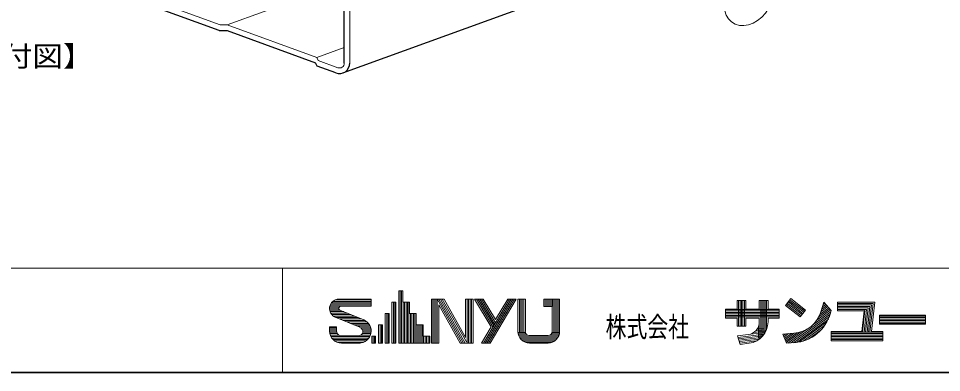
# Model space of a CAD drawing. Units: millimetres on the paper. Extents: x -405 to 411, y -913 to 286.
# Drawn here: x 178.2 to 311, y -912.7 to -861.8 of the extents above; entities that cross this region are included whole.
import ezdxf
from ezdxf.enums import TextEntityAlignment as Align

# ---------------------------------------------------------------- set-up
doc = ezdxf.new("R2010")
doc.units = ezdxf.units.MM
for name, color, linetype, lineweight in [('0-3_野縁', 3, 'Continuous', 25), ('0-6_ねじ', 4, 'Continuous', 18), ('0-8_寸法線', 4, 'Continuous', 18), ('F-0_枠図面', 4, 'Continuous', 18), ('F-2_文字1', 4, 'Continuous', 18)]:
    doc.layers.add(name, color=color, linetype=linetype, lineweight=lineweight)
doc.styles.add('ＭＳ ゴシック', font='')
doc.styles.get('ＭＳ ゴシック').set_extended_font_data('MS Gothic')

msp = doc.modelspace()

# ---------------------------------------------------------------- linework, layer by layer
at = {"layer": '0-3_野縁'}
for p, q in [((224.885, -869.621), (290.515, -845.733)), ((225.072, -868.211), (225.072, -846.754)), ((207.079, -863.513), (197.682, -860.093)), ((221.174, -868.643), (220.941, -868.143)), ((223.859, -869.621), (221.174, -868.643))]:
    msp.add_line(p, q, dxfattribs=at)
at = {"layer": '0-3_野縁', "color": 4, "lineweight": 18}
for p, q in [((225.872, -868.211), (225.872, -846.754)), ((208.219, -862.713), (225.072, -856.579)), ((207.22, -862.713), (197.823, -859.293)), ((207.22, -862.713), (208.219, -862.713)), ((208.219, -862.713), (221.111, -867.405)), ((221.111, -867.405), (225.072, -865.963)), ((221.315, -867.843), (221.111, -867.405)), ((224.133, -868.869), (221.315, -867.843))]:
    msp.add_line(p, q, dxfattribs=at)
at = {"layer": '0-3_野縁'}
msp.add_lwpolyline([(207.079, -863.513), (208.219, -863.513), (220.941, -868.143)], dxfattribs=at)
msp.add_arc((224.372, -868.211), 1.5, 250, 0, dxfattribs=at)
at = {"layer": '0-3_野縁', "color": 4, "lineweight": 18}
msp.add_arc((224.372, -868.211), 0.7, 250, 0, dxfattribs=at)
at = {"layer": '0-6_ねじ'}
msp.add_ellipse((283.219, -859.115), major_axis=(2.435, 3.173), ratio=0.775, dxfattribs=at)
at = {"layer": 'F-0_枠図面'}
for p, q in [((21.431, -897.729), (410.931, -897.729)), ((216.181, -897.729), (216.181, -912.729))]:
    msp.add_line(p, q, dxfattribs=at)
at = {"layer": 'F-0_枠図面', "color": 7, "lineweight": 35}
msp.add_lwpolyline([(21.431, -637.729), (21.431, -912.729), (410.931, -912.729)], dxfattribs=at)
at = {"layer": 'F-2_文字1'}
for p, q in [((232.907, -900.959), (233.507, -900.959)), ((232.907, -908.486), (232.907, -900.959)), ((233.118, -908.486), (233.118, -900.959)), ((233.329, -908.486), (233.329, -900.959)), ((233.507, -902.624), (233.507, -900.959)), ((223.087, -902.913), (228.944, -902.913)), ((223.216, -902.702), (228.944, -902.702)), ((223.411, -902.491), (228.944, -902.491)), ((223.738, -902.28), (228.944, -902.28)), ((224.281, -902.158), (228.944, -902.158)), ((228.944, -903.19), (228.944, -902.158)), ((231.941, -902.624), (232.486, -902.624)), ((231.941, -908.486), (231.941, -902.624)), ((232.152, -908.486), (232.152, -902.624)), ((232.363, -908.486), (232.363, -902.624)), ((232.486, -908.486), (232.486, -902.624)), ((233.507, -902.624), (234.473, -902.624)), ((233.54, -908.486), (233.54, -902.624)), ((233.751, -908.486), (233.751, -902.624)), ((233.962, -908.486), (233.962, -902.624)), ((234.173, -908.486), (234.173, -902.624)), ((234.384, -908.486), (234.384, -902.624)), ((234.473, -904.245), (234.473, -902.624)), ((237.603, -902.158), (239.435, -902.158)), ((237.603, -908.486), (237.603, -902.158)), ((237.814, -908.486), (237.814, -902.158)), ((238.025, -908.486), (238.025, -902.158)), ((238.236, -908.486), (238.236, -902.158)), ((238.441, -902.133), (242.009, -908.486)), ((238.447, -908.486), (238.447, -902.158)), ((238.669, -908.486), (238.669, -902.97)), ((238.669, -902.97), (241.767, -908.486)), ((238.697, -902.158), (242.25, -908.486)), ((238.939, -902.158), (242.492, -908.486)), ((239.181, -902.158), (242.649, -908.334)), ((239.435, -902.158), (242.533, -907.673)), ((242.533, -907.673), (242.533, -902.158)), ((242.533, -902.158), (243.599, -902.158)), ((242.755, -908.486), (242.755, -902.158)), ((242.966, -908.486), (242.966, -902.158)), ((243.177, -908.486), (243.177, -902.158)), ((243.388, -908.486), (243.388, -902.158)), ((243.599, -908.486), (243.599, -902.158)), ((243.832, -902.158), (245.071, -902.158)), ((243.832, -902.158), (246.209, -906.163)), ((244.077, -902.158), (246.461, -906.174)), ((244.322, -902.158), (246.584, -905.967)), ((244.568, -902.158), (246.706, -905.761)), ((244.813, -902.158), (246.829, -905.554)), ((245.071, -902.158), (246.829, -905.119)), ((245.089, -908.486), (248.845, -902.158)), ((245.334, -908.486), (249.091, -902.158)), ((245.58, -908.486), (249.336, -902.158)), ((245.825, -908.486), (249.581, -902.158)), ((246.07, -908.486), (249.827, -902.158)), ((246.829, -905.119), (248.587, -902.158)), ((248.587, -902.158), (249.827, -902.158)), ((250.06, -906.82), (250.06, -902.158)), ((250.06, -902.158), (251.126, -902.158)), ((250.271, -906.948), (250.271, -902.158)), ((250.482, -906.948), (250.482, -902.158)), ((250.693, -906.948), (250.693, -902.158)), ((250.904, -906.948), (250.904, -902.158)), ((251.126, -906.82), (251.126, -902.158)), ((253.79, -902.158), (256.055, -902.158)), ((253.79, -903.223), (253.79, -902.158)), ((254.001, -903.223), (254.001, -902.158)), ((254.212, -903.223), (254.212, -902.158)), ((254.423, -903.223), (254.423, -902.158)), ((254.634, -903.223), (254.634, -902.158)), ((254.845, -903.223), (254.845, -902.158)), ((255.056, -903.223), (255.056, -902.158)), ((255.211, -906.948), (255.211, -902.158)), ((255.422, -906.948), (255.422, -902.158)), ((255.633, -906.948), (255.633, -902.158)), ((255.844, -906.948), (255.844, -902.158)), ((256.055, -906.82), (256.055, -902.158)), ((281.592, -903.602), (281.592, -902.35)), ((281.592, -902.35), (282.844, -902.35)), ((281.803, -906.074), (281.803, -902.35)), ((282.014, -906.074), (282.014, -902.35)), ((282.224, -906.074), (282.224, -902.35)), ((282.435, -906.074), (282.435, -902.35)), ((282.646, -906.074), (282.646, -902.35)), ((282.844, -903.602), (282.844, -902.35)), ((284.789, -902.35), (286.041, -902.35)), ((284.789, -903.602), (284.789, -902.35)), ((285, -907.76), (285, -902.35)), ((285.211, -907.554), (285.211, -902.35)), ((285.422, -907.301), (285.422, -902.35)), ((285.633, -906.98), (285.633, -902.35)), ((285.843, -906.531), (285.843, -902.35)), ((286.041, -903.602), (286.041, -902.35)), ((288.54, -903.079), (289.304, -902.086)), ((288.669, -902.912), (290.811, -904.56)), ((288.798, -902.745), (290.94, -904.393)), ((288.926, -902.578), (291.069, -904.226)), ((289.055, -902.41), (291.197, -904.058)), ((289.184, -902.243), (291.326, -903.891)), ((289.304, -902.086), (291.446, -903.734)), ((293.698, -903.865), (294.083, -902.581)), ((293.869, -903.294), (294.376, -902.923)), ((293.97, -902.959), (294.238, -902.762)), ((294.083, -902.581), (295.133, -903.806)), ((296.019, -903.833), (296.019, -902.581)), ((296.019, -902.581), (301.389, -902.581)), ((296.019, -902.792), (301.154, -902.792)), ((296.019, -903.003), (300.919, -903.003)), ((300.493, -906.918), (300.919, -903.003)), ((300.705, -906.918), (301.154, -902.792)), ((300.93, -906.8), (301.389, -902.581)), ((222.949, -903.545), (224.29, -903.545)), ((222.96, -903.334), (224.318, -903.334)), ((222.972, -903.756), (224.503, -903.756)), ((223.005, -903.123), (228.944, -903.123)), ((223.029, -903.967), (225.011, -903.967)), ((223.127, -904.178), (225.519, -904.178)), ((224.456, -903.737), (227.876, -905.156)), ((224.539, -903.19), (228.944, -903.19)), ((230.976, -908.486), (230.976, -904.245)), ((230.976, -904.245), (231.519, -904.245)), ((231.186, -908.486), (231.186, -904.245)), ((231.397, -908.486), (231.397, -904.245)), ((231.519, -908.486), (231.519, -904.245)), ((234.473, -904.245), (235.439, -904.245)), ((234.595, -908.486), (234.595, -904.245)), ((234.806, -908.486), (234.806, -904.245)), ((235.017, -908.486), (235.017, -904.245)), ((235.228, -908.486), (235.228, -904.245)), ((235.439, -905.866), (235.439, -904.245)), ((253.79, -903.223), (254.989, -903.223)), ((254.989, -906.82), (254.989, -903.223)), ((279.911, -903.602), (281.592, -903.602)), ((279.911, -904.921), (279.911, -903.602)), ((279.911, -903.655), (287.656, -903.655)), ((279.911, -903.866), (287.656, -903.866)), ((279.911, -904.077), (287.656, -904.077)), ((279.911, -904.288), (287.656, -904.288)), ((282.844, -903.602), (284.789, -903.602)), ((286.041, -903.602), (287.656, -903.602)), ((287.656, -904.921), (287.656, -903.602)), ((288.54, -903.079), (290.683, -904.727)), ((289.313, -908.465), (294.982, -904.309)), ((290.683, -904.727), (291.446, -903.734)), ((292.452, -905.902), (295.083, -903.974)), ((293.076, -905.183), (295.064, -903.726)), ((293.361, -904.713), (294.927, -903.565)), ((293.543, -904.318), (294.789, -903.404)), ((293.668, -903.965), (294.651, -903.244)), ((293.769, -903.629), (294.514, -903.083)), ((294.979, -904.322), (295.133, -903.806)), ((296.019, -903.214), (300.683, -903.214)), ((296.019, -903.425), (300.449, -903.425)), ((296.019, -903.635), (300.213, -903.635)), ((296.019, -903.833), (299.86, -903.833)), ((299.538, -906.8), (299.86, -903.833)), ((299.644, -906.918), (299.99, -903.741)), ((299.856, -906.918), (300.213, -903.635)), ((300.069, -906.918), (300.449, -903.425)), ((300.281, -906.918), (300.683, -903.214)), ((223.276, -904.389), (226.028, -904.389)), ((223.505, -904.6), (226.536, -904.6)), ((223.782, -904.755), (227.315, -906.221)), ((223.916, -904.811), (227.045, -904.811)), ((224.424, -905.022), (227.553, -905.022)), ((224.933, -905.233), (228.038, -905.233)), ((225.441, -905.444), (228.343, -905.444)), ((225.95, -905.655), (228.55, -905.655)), ((279.911, -904.499), (287.656, -904.499)), ((279.911, -904.71), (287.656, -904.71)), ((279.911, -904.921), (281.592, -904.921)), ((281.592, -906.074), (281.592, -904.921)), ((282.844, -904.921), (284.789, -904.921)), ((282.844, -906.074), (282.844, -904.921)), ((284.789, -905.45), (284.789, -904.921)), ((284.789, -907.85), (284.789, -905.452)), ((286.041, -904.921), (287.656, -904.921)), ((286.041, -905.445), (286.041, -904.921)), ((289.714, -908.432), (294.868, -904.654)), ((290.12, -908.396), (294.717, -905.027)), ((290.574, -908.325), (294.513, -905.438)), ((302.084, -905.778), (302.084, -904.459)), ((302.084, -904.459), (308.676, -904.459)), ((302.084, -904.618), (308.676, -904.618)), ((302.084, -904.829), (308.676, -904.829)), ((302.084, -905.039), (308.676, -905.039)), ((302.084, -905.25), (308.676, -905.25)), ((302.084, -905.461), (308.676, -905.461)), ((302.084, -905.672), (308.676, -905.672)), ((308.676, -905.778), (308.676, -904.459)), ((222.949, -906.154), (223.981, -906.154)), ((222.949, -906.754), (222.949, -906.154)), ((222.95, -906.288), (223.982, -906.288)), ((222.95, -906.498), (223.982, -906.498)), ((222.95, -906.709), (223.982, -906.709)), ((222.957, -906.92), (223.995, -906.92)), ((223.981, -906.787), (223.981, -906.154)), ((226.458, -905.866), (228.698, -905.866)), ((226.967, -906.077), (228.806, -906.077)), ((227.451, -906.288), (228.88, -906.288)), ((227.656, -906.498), (228.925, -906.498)), ((227.735, -906.709), (228.943, -906.709)), ((227.737, -906.92), (228.936, -906.92)), ((230.01, -905.866), (230.554, -905.866)), ((230.01, -908.486), (230.01, -905.866)), ((230.221, -908.486), (230.221, -905.866)), ((230.431, -908.486), (230.431, -905.866)), ((230.554, -908.486), (230.554, -905.866)), ((235.439, -905.866), (236.404, -905.866)), ((235.439, -908.486), (235.439, -905.866)), ((235.65, -908.486), (235.65, -905.866)), ((235.86, -908.486), (235.86, -905.866)), ((236.071, -908.486), (236.071, -905.866)), ((236.282, -908.486), (236.282, -905.866)), ((236.404, -907.487), (236.404, -905.866)), ((244.831, -908.486), (246.209, -906.163)), ((250.06, -906.843), (250.082, -906.843)), ((250.065, -906.948), (251.139, -906.948)), ((254.975, -906.948), (256.05, -906.948)), ((281.592, -906.074), (282.844, -906.074)), ((283.174, -907.277), (285.557, -906.98)), ((283.992, -906.962), (285.531, -906.771)), ((284.282, -906.714), (285.505, -906.561)), ((284.471, -906.477), (285.479, -906.352)), ((284.683, -907.85), (284.683, -906.057)), ((288.584, -908.214), (290.231, -907.007)), ((288.668, -908.414), (290.765, -906.877)), ((288.911, -908.497), (291.639, -906.498)), ((291.113, -908.191), (294.223, -905.912)), ((291.845, -907.916), (293.74, -906.527)), ((295.13, -908.184), (295.13, -906.8)), ((295.13, -906.8), (299.538, -906.8)), ((295.13, -906.918), (302.578, -906.918)), ((300.93, -906.8), (302.578, -906.8)), ((302.084, -905.778), (308.676, -905.778)), ((302.578, -908.184), (302.578, -906.8)), ((222.99, -907.131), (224.077, -907.131)), ((223.052, -907.342), (224.279, -907.342)), ((223.144, -907.553), (228.749, -907.553)), ((223.274, -907.764), (228.619, -907.764)), ((223.453, -907.975), (228.441, -907.975)), ((223.707, -908.186), (228.186, -908.186)), ((224.647, -907.453), (227.181, -907.453)), ((227.471, -907.342), (228.841, -907.342)), ((227.664, -907.131), (228.902, -907.131)), ((229.044, -908.486), (229.044, -907.487)), ((229.044, -907.487), (229.588, -907.487)), ((229.22, -908.486), (229.22, -907.487)), ((229.431, -908.486), (229.431, -907.487)), ((229.588, -908.486), (229.588, -907.487)), ((236.404, -907.487), (237.37, -907.487)), ((236.493, -908.486), (236.493, -907.487)), ((236.704, -908.486), (236.704, -907.487)), ((236.915, -908.486), (236.915, -907.487)), ((237.126, -908.486), (237.126, -907.487)), ((237.337, -908.486), (237.337, -907.487)), ((237.37, -908.486), (237.37, -907.487)), ((250.095, -907.159), (251.23, -907.159)), ((250.153, -907.37), (251.486, -907.37)), ((250.244, -907.581), (255.871, -907.581)), ((250.373, -907.792), (255.742, -907.792)), ((250.553, -908.003), (255.562, -908.003)), ((250.813, -908.214), (255.302, -908.214)), ((251.725, -907.42), (254.39, -907.42)), ((254.629, -907.37), (255.961, -907.37)), ((254.884, -907.159), (256.02, -907.159)), ((281.643, -907.467), (283.167, -907.277)), ((281.643, -907.467), (282.053, -908.678)), ((281.712, -907.671), (285.494, -907.2)), ((281.781, -907.875), (285.315, -907.435)), ((281.85, -908.079), (285.091, -907.676)), ((281.919, -908.283), (284.798, -907.925)), ((281.988, -908.487), (284.378, -908.19)), ((288.151, -907.195), (289.736, -907.067)), ((288.151, -907.195), (288.711, -908.513)), ((288.245, -907.417), (288.596, -907.159)), ((288.329, -907.616), (288.997, -907.127)), ((288.414, -907.815), (289.398, -907.094)), ((288.499, -908.015), (289.8, -907.062)), ((295.13, -907.129), (302.578, -907.129)), ((295.13, -907.34), (302.578, -907.34)), ((295.13, -907.551), (302.578, -907.551)), ((295.13, -907.762), (302.578, -907.762)), ((295.13, -907.973), (302.578, -907.973)), ((295.13, -908.184), (302.578, -908.184)), ((224.133, -908.397), (227.76, -908.397)), ((224.681, -908.486), (227.356, -908.486)), ((229.044, -908.486), (229.588, -908.486)), ((230.01, -908.486), (230.554, -908.486)), ((230.976, -908.486), (231.519, -908.486)), ((231.941, -908.486), (232.486, -908.486)), ((232.907, -908.486), (237.37, -908.486)), ((237.603, -908.486), (238.669, -908.486)), ((241.767, -908.486), (243.599, -908.486)), ((244.831, -908.486), (246.07, -908.486)), ((251.278, -908.425), (254.836, -908.425)), ((251.725, -908.486), (254.39, -908.486)), ((282.053, -908.678), (283.335, -908.519)), ((288.711, -908.513), (290.027, -908.407))]:
    msp.add_line(p, q, dxfattribs=at)
for centre, radius, start, end in [((224.299, -903.508), 1.35, 90.76968, 251.60579), ((224.565, -903.474), 0.284, 92.62549, 247.52919), ((289.462, -902.675), 4.4, 273.5696, 344.30289), ((289.458, -902.672), 5.762, 273.9684, 344.73839), ((227.213, -906.755), 1.731, 269.93188, 67.46921), ((282.938, -905.441), 1.851, 277.12369, 0.28418), ((282.938, -905.441), 3.103, 277.45369, 359.92859), ((224.681, -906.754), 1.732, 179.99979, 270.00009), ((224.647, -906.787), 0.666, 179.99979, 270.00009), ((227.113, -906.821), 0.632, 267.5421, 69.85329), ((251.725, -906.82), 1.665, 179.99979, 270.00009), ((251.725, -906.82), 0.6, 179.99979, 270.00009), ((254.39, -906.82), 0.6, 270.00009, 0), ((254.39, -906.82), 1.665, 270.00009, 0)]:
    msp.add_arc(centre, radius, start, end, dxfattribs=at)

# ---------------------------------------------------------------- texts
at = {"layer": '0-8_寸法線', "color": 7, "style": 'ＭＳ ゴシック', "width": 1.1}
msp.add_text('【取付図】', height=2.933, dxfattribs=at).set_placement((166.991, -869.561), align=Align.BOTTOM_LEFT)
at = {"layer": 'F-2_文字1', "color": 7, "style": 'ＭＳ ゴシック', "width": 0.75}
msp.add_text('株式会社', height=2.933, dxfattribs=at).set_placement((262.671, -908.504), align=Align.BOTTOM_LEFT)

doc.saveas('drawing.dxf')
